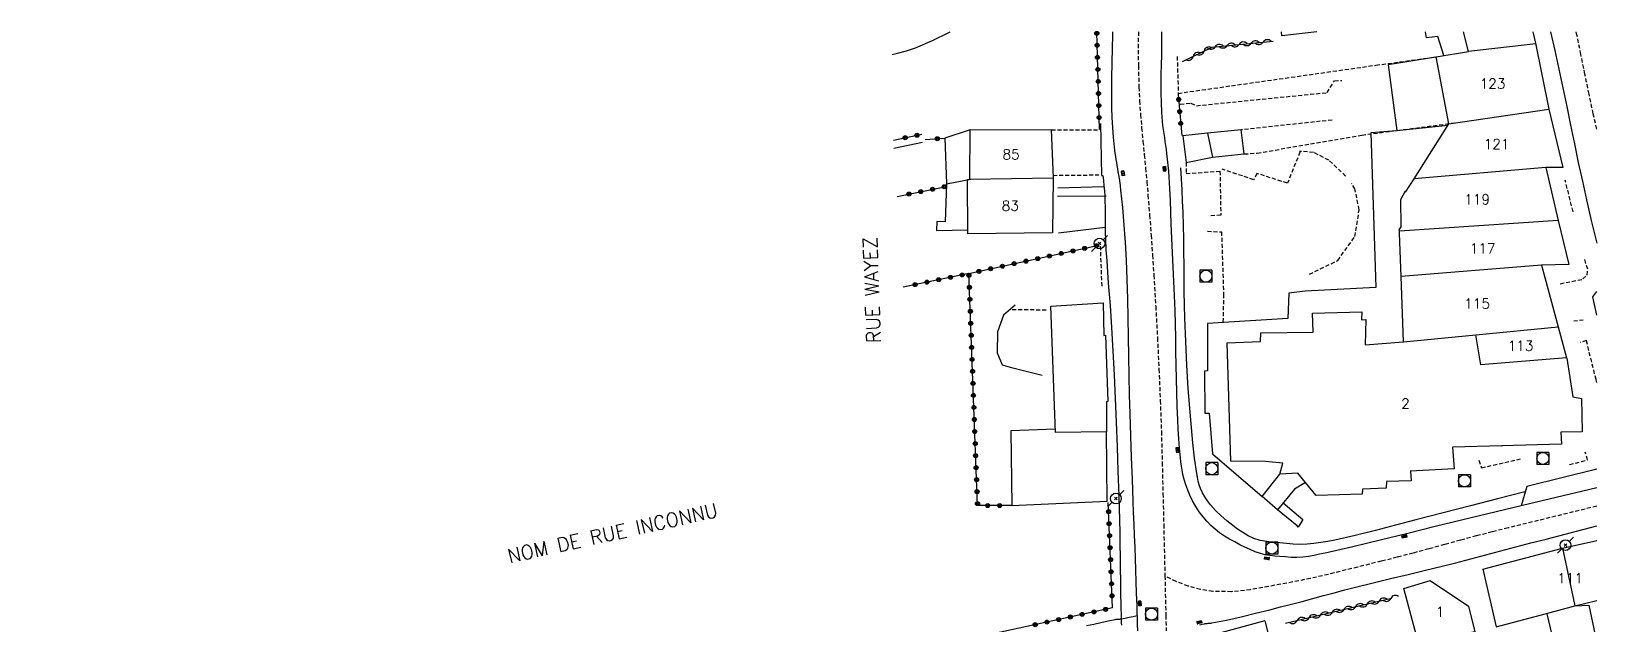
# Model space of a CAD drawing. Header units: millimetres. Extents: x 149000 to 150002, y 151999 to 153000.
# Drawn here: x 149804.8 to 150000, y 152926 to 153000.1 of the extents above; entities that cross this region are included whole.
import ezdxf
from ezdxf.enums import TextEntityAlignment as Align

# ---------------------------------------------------------------- set-up
doc = ezdxf.new("R2010")
doc.units = ezdxf.units.MM
doc.linetypes.add('DASHED', pattern=[0.75, 0.5, -0.25])
doc.layers.get('0').update_dxf_attribs({"linetype": 'CONTINUOUS'})
for name, color, linetype in [('W0001', 6, 'DASHED'), ('W0006', 2, 'CONTINUOUS'), ('W0008', 7, 'CONTINUOUS'), ('W0014', 7, 'CONTINUOUS'), ('W0017', 7, 'CONTINUOUS'), ('w0101', 7, 'CONTINUOUS'), ('W0104', 1, 'CONTINUOUS'), ('W0105', 7, 'CONTINUOUS'), ('W0112', 1, 'DASHED'), ('w0211', 2, 'CONTINUOUS'), ('W0310', 3, 'CONTINUOUS'), ('w0323', 7, 'CONTINUOUS'), ('W0330', 7, 'CONTINUOUS'), ('W0333', 7, 'CONTINUOUS'), ('W0401', 7, 'CONTINUOUS'), ('W0420', 7, 'CONTINUOUS'), ('W0473', 7, 'CONTINUOUS'), ('W0989', 7, 'CONTINUOUS'), ('W0991', 7, 'CONTINUOUS'), ('W1102', 7, 'CONTINUOUS')]:
    doc.layers.add(name, color=color, linetype=linetype)
doc.styles.get("Standard").update_dxf_attribs({"font": 'romans.shx', "width": 0.85})

# ---------------------------------------------------------------- blocks, each defined once
blk = doc.blocks.new('T401')
for p, q in [((-0.3, 0.3), (0, 0.3)), ((-0.3, -0.25), (-0.3, 0.3)), ((-0.3, 0.15), (0, 0.15)), ((-0.3, 0), (0, 0)), ((0, 0.3), (0, -0.25)), ((-0.3, -0.15), (0, -0.15)), ((-0.3, -0.25), (-0.3, -0.3)), ((-0.3, -0.3), (0, -0.3)), ((0, -0.3), (0, -0.25))]:
    blk.add_line(p, q)
blk = doc.blocks.new('T420')
for p, q in [((0.75, 0.75), (-0.75, 0.75)), ((-0.75, 0.75), (-0.75, -0.75)), ((0.75, 0.75), (0.75, -0.75)), ((0.75, -0.75), (-0.75, -0.75))]:
    blk.add_line(p, q)
blk.add_ellipse((0, 0), major_axis=(-0.53, 0.53), ratio=1, start_param=3.926991, end_param=10.210176)
blk = doc.blocks.new('T473')
for p, q in [((-0.166667, 0.166667), (0.166667, -0.166667)), ((-0.166667, -0.166667), (0.166667, 0.166667)), ((0.500001, 0.500001), (1.000002, 1.000002)), ((-1.000002, -1.000002), (-0.500001, -0.500001))]:
    blk.add_line(p, q)
blk.add_ellipse((0, 0), major_axis=(0.471405, 0.471405), ratio=1, start_param=5.4977871438, end_param=11.780972451)
blk = doc.blocks.new('t323o')
at = {"color": 0, "linetype": 'Continuous'}
for radius in [0.25, 0.15]:
    blk.add_circle((0, 0), radius, dxfattribs=at)
blk = doc.blocks.new('t310o')
at = {"color": 0, "linetype": 'Continuous'}
for centre, start, end in [((-0.5, 0.38), 216.8699, 323.1304), ((0.5, -0.37), 36.8699, 143.1303)]:
    blk.add_arc(centre, 0.625, start, end, dxfattribs=at)

msp = doc.modelspace()

# ---------------------------------------------------------------- linework, layer by layer
at = {"layer": 'W0001'}
for points in [[(149942.86, 153000), (149942.83, 152998.45), (149942.85, 152995.76), (149942.92, 152993.08), (149943, 152991.39), (149943.12, 152989.7), (149943.26, 152988.02), (149943.42, 152986.33), (149943.59, 152984.65), (149943.75, 152982.97), (149943.91, 152981.28), (149944.05, 152979.6), (149944.25, 152977.11), (149944.44, 152974.62), (149944.62, 152972.13), (149944.78, 152969.64), (149945.01, 152965.74), (149945.23, 152961.84), (149945.42, 152957.93), (149945.58, 152954.03), (149945.72, 152950.15), (149945.82, 152946.28), (149945.92, 152942.41), (149946.01, 152938.53), (149946.16, 152932.14)], [(150000, 152987.85), (149999.57, 152989.77), (149999.05, 152992.23), (149998.53, 152994.7), (149998.03, 152997.16), (149997.54, 152999.62), (149997.46, 153000)], [(150000, 152940.83), (149988.95, 152938.12), (149986.97, 152937.63), (149984.99, 152937.12), (149983.01, 152936.59), (149981.04, 152936.05), (149979.07, 152935.51), (149977.1, 152934.98), (149975.12, 152934.46), (149973.14, 152933.97), (149970.2, 152933.24), (149967.27, 152932.5), (149964.32, 152931.81), (149961.35, 152931.23), (149959.09, 152930.82), (149956.81, 152930.41), (149954.48, 152930.16), (149952.14, 152930.21), (149950.58, 152930.45), (149949.05, 152930.86), (149947.57, 152931.42), (149946.16, 152932.14)], [(149946.16, 152932.14), (149946.23, 152929.13), (149946.28, 152927.2), (149946.32, 152925.27)]]:
    msp.add_lwpolyline(points, dxfattribs=at)
at = {"layer": 'W0006'}
for points in [[(150000, 152964.67), (149999.5, 152966.95), (150000, 152967.61)], [(150000, 152945.45), (149991.27, 152943.27), (149990.59, 152940.86)]]:
    msp.add_lwpolyline(points, dxfattribs=at)
at = {"layer": 'W0008'}
msp.add_lwpolyline([(150000, 152943.1), (149990.75, 152940.9)], dxfattribs=at)
at = {"layer": 'W0014'}
for points in [[(149939.63, 153000), (149939.61, 152999.51), (149939.58, 152998), (149939.53, 152996.14), (149939.49, 152994.27), (149939.48, 152992.4), (149939.51, 152990.53), (149939.55, 152989.3), (149939.62, 152988.07), (149939.71, 152986.84), (149939.83, 152985.61), (149939.88, 152985.22), (149939.93, 152984.84), (149939.99, 152984.45), (149940.05, 152984.07), (149940.12, 152983.68), (149940.18, 152983.3), (149940.25, 152982.91), (149940.31, 152982.53), (149940.4, 152981.96), (149940.49, 152981.39), (149940.57, 152980.83), (149940.64, 152980.26), (149940.87, 152978.07), (149941.04, 152975.88), (149941.19, 152973.7), (149941.31, 152971.5), (149941.42, 152969.11), (149941.49, 152966.71), (149941.55, 152964.31), (149941.59, 152961.92), (149941.63, 152959.52), (149941.67, 152957.12), (149941.72, 152954.73), (149941.78, 152952.33), (149941.87, 152949.61), (149941.97, 152946.9), (149942.07, 152944.18), (149942.17, 152941.47), (149942.22, 152940.03), (149942.28, 152938.6), (149942.33, 152937.16), (149942.39, 152935.73), (149942.44, 152934.29), (149942.49, 152932.86), (149942.54, 152931.42), (149942.59, 152929.99), (149942.62, 152929.2), (149942.64, 152928.42), (149942.66, 152927.63), (149942.69, 152926.85), (149942.71, 152926.06), (149942.73, 152925.28)], [(149979.86, 152938.28), (149976.43, 152937.43), (149973.01, 152936.58), (149969.58, 152935.76), (149966.14, 152934.99), (149965.45, 152934.84), (149964.76, 152934.69), (149964.06, 152934.56), (149963.36, 152934.48), (149962.63, 152934.44), (149961.91, 152934.45), (149961.18, 152934.5), (149960.46, 152934.55), (149959.86, 152934.61), (149959.26, 152934.68), (149958.67, 152934.78), (149958.08, 152934.92), (149957.41, 152935.14), (149956.77, 152935.42), (149956.14, 152935.72), (149955.52, 152936.03), (149954.87, 152936.37), (149954.22, 152936.71), (149953.59, 152937.09), (149952.98, 152937.51), (149952.42, 152937.96), (149951.89, 152938.44), (149951.4, 152938.95), (149950.93, 152939.5), (149950.45, 152940.14), (149950.01, 152940.8), (149949.62, 152941.5), (149949.26, 152942.21), (149949, 152942.84), (149948.77, 152943.49), (149948.58, 152944.14), (149948.41, 152944.8), (149948.3, 152945.32), (149948.22, 152945.84), (149948.15, 152946.36), (149948.09, 152946.88), (149947.98, 152948.06), (149947.9, 152949.24), (149947.83, 152950.42), (149947.77, 152951.6), (149947.7, 152953.31), (149947.65, 152955.02), (149947.61, 152956.72), (149947.57, 152958.43), (149947.54, 152960.14), (149947.51, 152961.84), (149947.47, 152963.55), (149947.42, 152965.25), (149947.31, 152967.96), (149947.2, 152970.66), (149947.08, 152973.36), (149946.96, 152976.06), (149946.9, 152977.52), (149946.85, 152978.97), (149946.79, 152980.43), (149946.7, 152981.89), (149946.64, 152982.62), (149946.58, 152983.36), (149946.5, 152984.09), (149946.42, 152984.82), (149946.35, 152985.32), (149946.28, 152985.82), (149946.2, 152986.32), (149946.13, 152986.81), (149946.05, 152987.31), (149945.98, 152987.81), (149945.91, 152988.3), (149945.86, 152988.8), (149945.78, 152989.98), (149945.73, 152991.16), (149945.71, 152992.34), (149945.69, 152993.52), (149945.7, 152994.7), (149945.72, 152995.88), (149945.76, 152997.06), (149945.78, 152998.23), (149945.78, 152998.76), (149945.78, 152999.28), (149945.78, 152999.8), (149945.77, 153000)], [(149994.24, 153000), (149994.77, 152997.68), (149995.28, 152995.35), (149995.78, 152993.02), (149996.27, 152990.69), (149996.74, 152988.35), (149997.22, 152986.01), (149997.71, 152983.68), (149998.21, 152981.35), (149998.73, 152979.02), (149999.32, 152976.48), (149999.92, 152973.95), (150000, 152973.64)], [(149938.14, 152988.55), (149938.27, 152982.07)], [(149938.27, 152982.07), (149938.41, 152982.07)], [(149938.41, 152982.07), (149938.49, 152981.43), (149938.56, 152980.78), (149938.61, 152980.14), (149938.65, 152979.49), (149938.68, 152978.83), (149938.7, 152978.17), (149938.71, 152977.51), (149938.71, 152976.84), (149938.71, 152976.18), (149938.71, 152975.52), (149938.72, 152974.86), (149938.74, 152974.19), (149938.81, 152972.8), (149938.9, 152971.42), (149938.99, 152970.03), (149939.1, 152968.64), (149939.21, 152967.26), (149939.32, 152965.87), (149939.41, 152964.48), (149939.5, 152963.1), (149939.67, 152960.15), (149939.82, 152957.2), (149939.96, 152954.25), (149940.08, 152951.31), (149940.21, 152948.25), (149940.31, 152945.19), (149940.41, 152942.13), (149940.49, 152939.08), (149940.53, 152937.56), (149940.55, 152936.04), (149940.57, 152934.53), (149940.59, 152933.01), (149940.61, 152931.49), (149940.63, 152929.97), (149940.66, 152928.46), (149940.7, 152926.94), (149940.71, 152926.62), (149940.72, 152926.3), (149940.74, 152925.99)], [(149991.05, 152942.6), (149987.65, 152941.73), (149984.25, 152940.86), (149980.86, 152940), (149977.46, 152939.14), (149974.93, 152938.48), (149972.41, 152937.81), (149969.88, 152937.17), (149967.33, 152936.61), (149966.47, 152936.44), (149965.61, 152936.29), (149964.75, 152936.17), (149963.88, 152936.09), (149963.03, 152936.07), (149962.17, 152936.1), (149961.33, 152936.16), (149960.48, 152936.24), (149959.67, 152936.32), (149958.85, 152936.42), (149958.03, 152936.56), (149957.24, 152936.8), (149956.53, 152937.13), (149955.86, 152937.53), (149955.23, 152937.97), (149954.62, 152938.43), (149953.88, 152939.02), (149953.16, 152939.64), (149952.48, 152940.3), (149951.85, 152941.01), (149951.48, 152941.49), (149951.14, 152941.98), (149950.84, 152942.5), (149950.58, 152943.04), (149950.42, 152943.49), (149950.31, 152943.96), (149950.22, 152944.43), (149950.14, 152944.89), (149949.86, 152946.8), (149949.64, 152948.72), (149949.46, 152950.64), (149949.3, 152952.57), (149949.08, 152955.49), (149948.91, 152958.42), (149948.78, 152961.35), (149948.66, 152964.27), (149948.61, 152965.93), (149948.58, 152967.58), (149948.56, 152969.23), (149948.55, 152970.89), (149948.53, 152972.54), (149948.51, 152974.19), (149948.48, 152975.85), (149948.43, 152977.5), (149948.37, 152978.89), (149948.31, 152980.27), (149948.22, 152981.65), (149948.13, 152983.03)], [(149990.75, 152940.9), (149979.86, 152938.28)], [(149993.68, 152936.7), (149996.05, 152937.36), (149998.43, 152937.98), (150000, 152938.37)], [(149950.5, 152926.03), (149950.79, 152926.1), (149951.08, 152926.17), (149951.19, 152926.19), (149951.31, 152926.2), (149951.43, 152926.21), (149951.55, 152926.22), (149951.67, 152926.23), (149951.79, 152926.24), (149951.91, 152926.25), (149952.03, 152926.27), (149953.85, 152926.62), (149955.66, 152927.03), (149957.46, 152927.48), (149959.25, 152927.92), (149960.59, 152928.26), (149961.93, 152928.61), (149963.26, 152928.96), (149964.59, 152929.32), (149965.92, 152929.68), (149967.25, 152930.04), (149968.59, 152930.39), (149969.92, 152930.73), (149972.11, 152931.27), (149974.29, 152931.8), (149976.48, 152932.33), (149978.67, 152932.85), (149980.55, 152933.31), (149982.43, 152933.78), (149984.31, 152934.27), (149986.18, 152934.77), (149988.05, 152935.26), (149989.92, 152935.76), (149991.8, 152936.24), (149993.68, 152936.7)], [(149936.4, 152925.93), (149937.29, 152926.13), (149938.18, 152926.34), (149939.07, 152926.54), (149939.96, 152926.7), (149940.06, 152926.72), (149940.15, 152926.73), (149940.25, 152926.74), (149940.34, 152926.75), (149940.44, 152926.75), (149940.53, 152926.76), (149940.63, 152926.77), (149940.72, 152926.79), (149941.22, 152926.87), (149941.71, 152926.97), (149942.2, 152927.08), (149942.68, 152927.19)]]:
    msp.add_lwpolyline(points, dxfattribs=at)
at = {"layer": 'W0017'}
for points in [[(149938.55, 152980.64), (149932.82, 152980.49)], [(149932.78, 152979.51), (149938.82, 152979.55)], [(149938.71, 152975.57), (149932.91, 152974.9)], [(149927.49, 152965.91), (149926.04, 152964.64), (149925.3, 152962.59), (149925.26, 152959.95), (149925.86, 152958.48), (149926.85, 152958.16), (149930.86, 152957.15)]]:
    msp.add_lwpolyline(points, dxfattribs=at)
at = {"layer": 'w0101'}
for points in [[(149984.02, 152997.52), (149983.38, 153000)], [(149992.05, 153000), (149992.39, 152998.56)], [(149992.39, 152998.56), (149994.04, 152990.33)], [(149981.57, 152988.5), (149979.98, 152996.86), (149984.02, 152997.52)], [(149994.04, 152990.33), (149995.77, 152983.05), (149993.65, 152983.05)], [(149977.23, 152981.67), (149981.58, 152988.53), (149981.57, 152988.5)], [(149921.85, 152981.61), (149921.86, 152987.75), (149931.99, 152987.81)], [(149931.99, 152987.81), (149932.24, 152981.79)], [(149993.65, 152983.05), (149995.21, 152976.48)], [(149932.24, 152981.79), (149932.15, 152974.92), (149921.57, 152974.8), (149921.56, 152981.56), (149921.85, 152981.61)], [(149975.42, 152975.14), (149975.37, 152975.3), (149975.63, 152975.68), (149975.58, 152979.08), (149976.15, 152980.18), (149976.17, 152980), (149977.23, 152981.67)], [(149995.21, 152976.48), (149996.51, 152970.99), (149993.13, 152970.89)], [(149975.63, 152969.47), (149975.43, 152974.82), (149975.42, 152975.14)], [(149993.13, 152970.89), (149995.2, 152963.21)], [(149975.93, 152961.31), (149975.93, 152961.36), (149975.63, 152969.47)], [(149965.02, 152942.15), (149962.75, 152944.93), (149960.48, 152944.82), (149960.87, 152946.2), (149958.7, 152946.39), (149954.38, 152946.43), (149953.93, 152961.2), (149958.06, 152961.36), (149958.1, 152962.45), (149964.63, 152962.55), (149964.55, 152964.89), (149970.71, 152965.09), (149970.68, 152964.06), (149971.21, 152964.1), (149971.12, 152960.95), (149975.93, 152961.31)], [(149995.2, 152963.21), (149996.24, 152959.34)], [(149996.27, 152959.28), (149997.04, 152954.46), (149998.12, 152954.28), (149998.19, 152950.12), (149995.51, 152950.08), (149995.63, 152948.57), (149988.17, 152948.37), (149988.2, 152948.37), (149982.03, 152948.2), (149982.21, 152945.49), (149976.74, 152945.18)], [(149996.24, 152959.34), (149996.27, 152959.28)], [(149976.79, 152945.18), (149976.85, 152943.98), (149973.81, 152943.9), (149973.75, 152943.06), (149970.79, 152942.97), (149970.74, 152942.31), (149965.02, 152942.15)], [(149985.81, 152932.97), (149995.75, 152935.58), (150000, 152936.55)], [(149979.24, 152931.58), (149984.03, 152928.35), (149984.79, 152925.17), (149977.77, 152923.76), (149975.97, 152930.58)], [(149975.97, 152930.58), (149979.24, 152931.58)], [(149985.81, 152932.97), (149987.47, 152925.8), (149993.75, 152927.45)], [(149993.75, 152927.45), (149997.29, 152928.41)], [(149997.29, 152928.41), (149999.02, 152928.49), (149999.81, 152924.75)], [(149958.62, 152926.54), (149949.92, 152924.16), (149952.26, 152913.62)], [(149958.62, 152926.54), (149960.09, 152920.74), (149957.95, 152920.38)]]:
    msp.add_lwpolyline(points, dxfattribs=at)
at = {"layer": 'W0104'}
for points in [[(149965.11, 153000), (149960.74, 152999.48), (149960.68, 153000)], [(149980.94, 152997.02), (149980.19, 152999.42), (149978.79, 152999.25), (149978.64, 153000)], [(149921.86, 152987.75), (149918.7, 152986.71), (149918.93, 152981.06), (149918.93, 152981.03), (149918.74, 152976.3), (149917.71, 152976.33), (149917.67, 152975.21), (149921.57, 152975.28)], [(149951.46, 152987.37), (149952.11, 152984.35)], [(149918.93, 152981.03), (149921.98, 152981.61)], [(149938.89, 152950.09), (149932.52, 152950), (149931.95, 152965.77), (149938.47, 152966.19)], [(149938.47, 152966.19), (149938.54, 152962.12), (149938.74, 152962.14), (149939.03, 152953.87), (149938.86, 152953.85), (149938.89, 152950.09)], [(149951.49, 152963.61), (149951.48, 152957.7), (149951.09, 152957.65), (149951.15, 152952.44), (149951.68, 152952.45), (149952.09, 152947.36), (149958.29, 152942.02)], [(149932.5, 152950.42), (149926.93, 152950.23), (149927.06, 152940.9), (149938.98, 152941.44), (149938.89, 152950.09)], [(149963.69, 152943.78), (149962.32, 152942.96), (149960.18, 152940.38), (149958.29, 152942.02), (149960.48, 152944.82)], [(149995.75, 152935.58), (149997.29, 152928.41)], [(149993.75, 152927.45), (149993.77, 152927.42), (149994.63, 152923.92)]]:
    msp.add_lwpolyline(points, dxfattribs=at)
msp.add_lwpolyline([(149948.41, 152987.02), (149948.79, 152983.69), (149952.11, 152984.35), (149956.05, 152984.76), (149955.66, 152987.76), (149951.46, 152987.37)], close=True, dxfattribs=at)
at = {"layer": 'W0105'}
msp.add_lwpolyline([(149960.9, 152941.24), (149963.35, 152939.18), (149963.35, 152939.15), (149962.78, 152938.23), (149962.65, 152938.37), (149960.18, 152940.38)], dxfattribs=at)
at = {"layer": 'W0112'}
for points in [[(149947.69, 152996.92), (149947.83, 152992.23)], [(149947.8, 152992.32), (149972.46, 152995.83), (149979.98, 152996.86)], [(149948.06, 152990.99), (149949.4, 152991.08), (149950.09, 152990.78), (149966.4, 152992.41), (149967.29, 152993.89), (149968.22, 152993.94)], [(149967.03, 152988.99), (149955.66, 152987.76)], [(149956.05, 152984.76), (149957.68, 152984.87), (149970.7, 152987.11), (149982.23, 152988.63)], [(149932, 152987.75), (149938.01, 152987.78)], [(149968.69, 152982.01), (149966.61, 152983.99), (149964.67, 152984.96), (149962.95, 152985.08), (149963, 152984.99), (149961.44, 152981.11), (149957.63, 152982.33), (149957.24, 152981.53), (149953.3, 152982.87)], [(149932.22, 152982.09), (149937.92, 152982.15)], [(149948.79, 152983.69), (149948.83, 152982.35)], [(149948.83, 152982.32), (149953.02, 152982.61), (149953.13, 152977.12), (149951.62, 152977.03)], [(149964.19, 152969.76), (149967.72, 152971.48), (149969.85, 152974.45), (149970.38, 152977.8), (149969.86, 152980.41), (149969.44, 152981.07)], [(149997.05, 152977.56), (149996.07, 152981.49)], [(149951.47, 152975.11), (149953.22, 152975.05), (149953.47, 152967.29), (149953.47, 152967.26), (149953.4, 152963.73)], [(149938.32, 152968.28), (149938.13, 152973.31)], [(149998.28, 152969.17), (149998.8, 152969.66), (149998.88, 152970.38), (149998.51, 152971.62)], [(149995.44, 152968.57), (149998.28, 152969.14)], [(149927.1, 152965.36), (149931.37, 152965.33)], [(149997.13, 152963.94), (149998.33, 152964.09)], [(150000, 152956.27), (149999.92, 152956.59), (149999.93, 152956.62), (149998.71, 152961.48), (149997.95, 152961.23)], [(149996.62, 152946.02), (149998.87, 152946.61), (149998.57, 152947.56)], [(149985.31, 152946.55), (149985.64, 152945.62), (149990.7, 152946.78)]]:
    msp.add_lwpolyline(points, dxfattribs=at)
at = {"layer": 'w0211'}
msp.add_lwpolyline([(149912.14, 152997.17), (149912.8, 152997.31), (149913.95, 152997.62), (149915.08, 152998), (149917.18, 152998.9), (149919.22, 152999.92), (149919.37, 153000)], dxfattribs=at)
at = {"layer": 'W0310'}
for points in [[(149948.35, 152996.28), (149952.06, 152998.08), (149959.67, 152998.84)], [(149961.2, 152926.22), (149974.42, 152929.35)]]:
    msp.add_lwpolyline(points, dxfattribs=at)
at = {"layer": 'w0323'}
for points in [[(149938.01, 152987.8), (149937.66, 153000)], [(149947.83, 152992.18), (149948.26, 152987.06)], [(149912.3, 152986.49), (149915.85, 152987.21)], [(149916.28, 152986.58), (149918.7, 152986.71)], [(149912.78, 152979.46), (149918.92, 152980.72)], [(149927.06, 152940.9), (149922.8, 152940.91), (149921.72, 152969.85), (149937.94, 152973.37)], [(149921.72, 152969.85), (149913.54, 152968.16)], [(149939.63, 152928.15), (149939.09, 152941.28)], [(149939.63, 152928.15), (149924.76, 152924.91), (149905.61, 152920.43), (149891.75, 152917.17), (149881.2, 152914.87), (149858.07, 152910.12), (149847.23, 152907.49), (149832.19, 152904.6), (149817.64, 152901.91), (149809.51, 152900.52), (149803.8, 152899.32)]]:
    msp.add_lwpolyline(points, dxfattribs=at)
at = {"layer": 'W0330'}
msp.add_lwpolyline([(149915.93, 152986.18), (149912.37, 152985.42)], dxfattribs=at)
at = {"layer": 'W0333'}
for points in [[(149979.95, 152996.84), (149974, 152995.87), (149975.07, 152987.68), (149981.46, 152988.35)], [(149975.04, 152987.66), (149971.85, 152987.41), (149972.46, 152968.09), (149963.63, 152967.63)], [(149963.63, 152967.63), (149961.61, 152967.4), (149961.47, 152964.25), (149951.49, 152963.61)]]:
    msp.add_lwpolyline(points, dxfattribs=at)
at = {"layer": 'W1102'}
for points in [[(149992.4, 152998.49), (149984.02, 152997.52)], [(149981.58, 152988.53), (149994.04, 152990.33)], [(149993.65, 152983.05), (149977.23, 152981.67)], [(149921.85, 152981.61), (149932.24, 152981.79)], [(149995.21, 152976.48), (149975.42, 152975.14)], [(149993.13, 152970.89), (149975.63, 152969.47)], [(149984.93, 152962.2), (149995.2, 152963.21)], [(149975.93, 152961.31), (149984.93, 152962.2)], [(149996.24, 152959.34), (149985.56, 152958.48), (149984.93, 152962.2)], [(149997.29, 152928.41), (150000, 152929.05)]]:
    msp.add_lwpolyline(points, dxfattribs=at)

# ---------------------------------------------------------------- block references
at = {"layer": 'W0310'}
for p, rotation in [((149951.04, 152997.59), 25.84555772000003), ((149952.43, 152998.12), 5.69194411087601), ((149953.92, 152998.27), 5.69194411087601), ((149955.42, 152998.42), 5.69194411087601), ((149956.91, 152998.56), 5.69194411087601), ((149958.4, 152998.71), 5.69194411087601), ((149949.69, 152996.93), 25.84555772000003), ((149972.87, 152928.99), 13.33662613263218), ((149974.33, 152929.33), 13.33662613263218), ((149965.58, 152927.26), 13.33662613263218), ((149967.04, 152927.6), 13.33662613263218), ((149968.49, 152927.95), 13.33662613263218), ((149969.95, 152928.3), 13.33662613263218), ((149971.41, 152928.64), 13.33662613263218), ((149962.66, 152926.57), 13.33662613263218), ((149964.12, 152926.91), 13.33662613263218)]:
    msp.add_blockref('t310o', p, dxfattribs=dict(at, rotation=rotation))
at = {"layer": 'w0323'}
for p, rotation in [((149937.67, 152999.8), 91.60596684195231), ((149937.71, 152998.3), 91.60596684195231), ((149937.75, 152996.8), 91.60596684195231), ((149937.8, 152995.3), 91.60596684195231), ((149937.84, 152993.8), 91.60596684195231), ((149937.88, 152992.3), 91.60596684195231), ((149947.88, 152991.55), 274.8072260158515), ((149937.92, 152990.8), 91.60596684195231), ((149948.01, 152990.05), 274.8072260158515), ((149937.96, 152989.3), 91.60596684195231), ((149948.14, 152988.56), 274.8072260158515), ((149913.77, 152986.79), 11.58345771236737), ((149915.24, 152987.09), 11.58345771236737), ((149917.78, 152986.66), 3.023957481588327), ((149915.72, 152980.06), 11.59226513800106), ((149917.19, 152980.36), 11.59226513800106), ((149918.65, 152980.67), 11.59226513800106), ((149914.25, 152979.76), 11.59226513800106), ((149931.76, 152972.03), 12.24204481508594), ((149933.23, 152972.35), 12.24204481508594), ((149934.69, 152972.67), 12.24204481508594), ((149936.16, 152972.98), 12.24204481508594), ((149937.63, 152973.3), 12.24204481508594), ((149922.97, 152970.12), 12.24204481508594), ((149924.43, 152970.44), 12.24204481508594), ((149925.9, 152970.76), 12.24204481508594), ((149927.36, 152971.08), 12.24204481508594), ((149928.83, 152971.39), 12.24204481508594), ((149930.3, 152971.71), 12.24204481508594), ((149915.01, 152968.46), 191.7109628403665), ((149916.48, 152968.77), 191.7109628403665), ((149917.95, 152969.07), 191.7109628403665), ((149919.42, 152969.37), 191.7109628403665), ((149920.88, 152969.68), 191.7109628403665), ((149921.73, 152969.63), 92.12534349008816), ((149921.78, 152968.13), 92.12534349008816), ((149921.84, 152966.63), 92.12534349008816), ((149921.9, 152965.13), 92.12534349008816), ((149921.95, 152963.63), 92.12534349008816), ((149922.01, 152962.13), 92.12534349008816), ((149922.06, 152960.63), 92.12534349008816), ((149922.12, 152959.13), 92.12534349008816), ((149922.17, 152957.64), 92.12534349008816), ((149922.23, 152956.14), 92.12534349008816), ((149922.29, 152954.64), 92.12534349008816), ((149922.34, 152953.14), 92.12534349008816), ((149922.4, 152951.64), 92.12534349008816), ((149922.45, 152950.14), 92.12534349008816), ((149922.51, 152948.64), 92.12534349008816), ((149922.56, 152947.14), 92.12534349008816), ((149922.62, 152945.64), 92.12534349008816), ((149922.68, 152944.14), 92.12534349008816), ((149922.73, 152942.65), 92.12534349008816), ((149922.79, 152941.15), 92.12534349008816), ((149924.06, 152940.91), 179.9059624625622), ((149925.56, 152940.91), 179.9059624625622), ((149939.14, 152940.14), 92.37305396890136), ((149939.2, 152938.64), 92.37305396890136), ((149939.26, 152937.15), 92.37305396890136), ((149939.32, 152935.65), 92.37305396890136), ((149939.39, 152934.15), 92.37305396890136), ((149939.45, 152932.65), 92.37305396890136), ((149939.51, 152931.15), 92.37305396890136), ((149939.57, 152929.65), 92.37305396890136), ((149935.84, 152927.33), 192.2895612405862), ((149937.31, 152927.65), 192.2895612405862), ((149938.77, 152927.96), 192.2895612405862), ((149929.98, 152926.05), 192.2895612405862), ((149931.44, 152926.37), 192.2895612405862), ((149932.91, 152926.69), 192.2895612405862), ((149934.37, 152927.01), 192.2895612405862)]:
    msp.add_blockref('t323o', p, dxfattribs=dict(at, rotation=rotation))
at = {"layer": 'W0401'}
for p, rotation in [((149940.79, 152982.33), 188.8683945716583), ((149946.25, 152982.94), 5.215303866255621), ((149947.89, 152947.87), 4.869286482902782), ((149976.01, 152937.21), 104.009045153531), ((149958.92, 152934.48), 80.81582643043204), ((149942.88, 152928.69), 181.694851792069), ((149950.49, 152926.22), 285.6479540538319)]:
    msp.add_blockref('T401', p, dxfattribs=dict(at, rotation=rotation))
at = {"layer": 'W0420'}
for p in [(149951.28, 152969.52), (149993.29, 152946.79), (149952, 152945.51), (149983.52, 152944), (149959.49, 152935.61), (149944.49, 152927.37)]:
    msp.add_blockref('T420', p, dxfattribs=at)
at = {"layer": 'W0473'}
for p in [(149938.01, 152973.59), (149940.05, 152941.78), (149996.11, 152935.98)]:
    msp.add_blockref('T473', p, dxfattribs=at)

# ---------------------------------------------------------------- texts
at = {"layer": 'W0989'}
msp.add_text('RUE WAYEZ', height=1.75, rotation=92.1253, dxfattribs=at).set_placement((149910.75, 152961.2))
msp.add_text('NOM DE RUE INCONNU', height=1.75, rotation=12.55, dxfattribs=at).set_placement((149877.29, 152937.48), align=Align.MIDDLE)
at = {"layer": 'W0991'}
for s, p in [('123', (149987.01, 152993.53)), ('121', (149987.52, 152986)), ('85', (149926.98, 152984.71)), ('83', (149926.88, 152978.3)), ('119', (149985.09, 152979.1)), ('117', (149985.77, 152972.98)), ('115', (149985.09, 152966.1)), ('113', (149990.5, 152960.84)), ('2', (149976.15, 152953.62)), ('111', (149996.69, 152931.85)), ('1', (149980.46, 152927.67))]:
    msp.add_text(s, height=1.25, dxfattribs=at).set_placement(p, align=Align.MIDDLE_CENTER)

doc.saveas('drawing.dxf')
